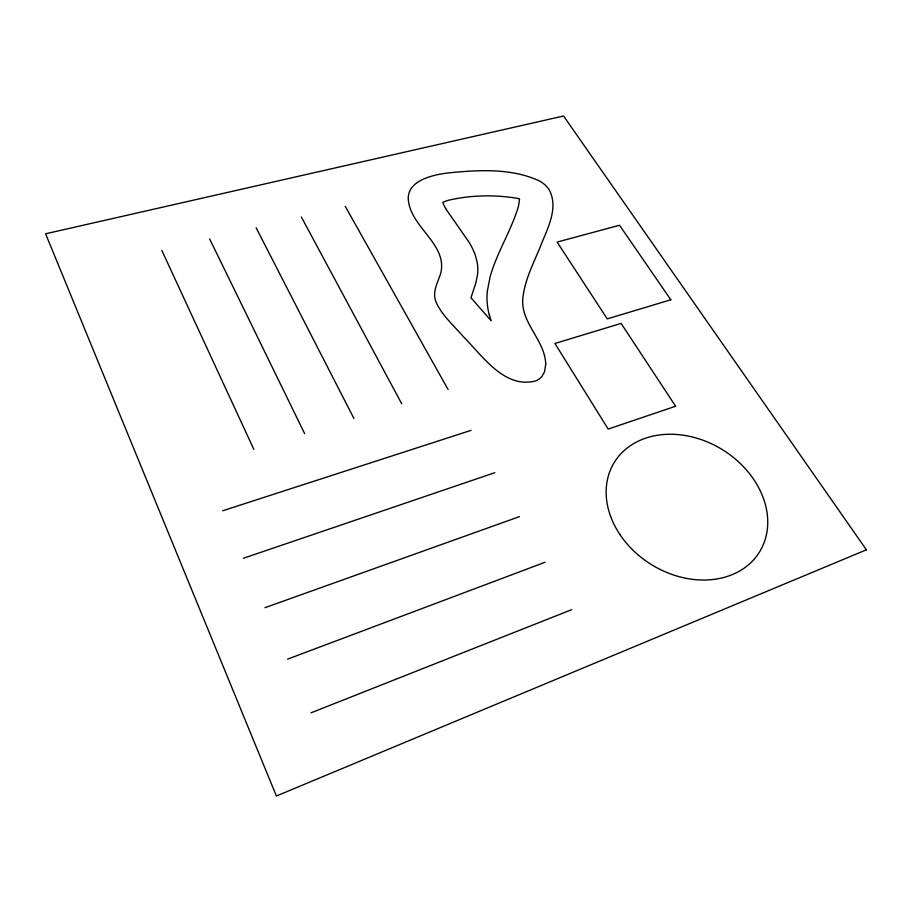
<?xml version="1.0" encoding="UTF-8"?>
<svg xmlns="http://www.w3.org/2000/svg" width="912" height="912" viewBox="0 0 912 912"><rect width="100%" height="100%" fill="white"/><g stroke="black" fill="none" stroke-linecap="round" stroke-linejoin="round"><path stroke-width="1.37" d="M310.992 712.853L571.71 609.661M287.519 659.171L545.091 562.248M265.004 607.677L519.475 516.625M243.39 558.269L494.806 472.69M222.631 510.788L471.037 430.361M445.626 208.609L468.791 241.828A95.908 72.481 12.3 0 1 475.289 255.041L477.101 262.029A67.169 50.525 13.5 0 1 477.66 266.087A72.356 54.435 13.3 0 1 477.478 275.025L475.79 283.153L470.957 297.768L491.158 320.762L489.299 314.777M345.272 206.374L448.111 389.538M301.313 216.931L401.747 403.822M256.135 227.795L353.959 418.54M209.657 238.955L304.688 433.724M161.834 250.447L253.844 449.388M489.231 314.777A103.637 77.554 21.6 0 1 487.316 291.19L490.143 276.689A216.566 159.475 26.1 0 1 491.123 273.372C498.134 250.868 510.857 230.633 517.925 208.164A117.203 83.801 12.8 0 0 518.552 205.793L519.509 199.637A36.947 26.425 15.8 0 0 519.532 198.873A48.895 35.625 17.4 0 0 516.192 198.155C494.053 194.621 471.094 195.111 449.206 200.081A56.476 41.587 16 0 0 446.629 200.822L442.822 202.327A34.109 24.521 15.6 0 0 445.786 208.563M545.718 364.287L544.51 371.891L541.842 376.531A21.877 17.1 20.1 0 1 535.846 380.885C504.336 389.196 482.665 355.862 463.319 336.631C453.891 325.63 442.354 315.837 436.21 302.442C431.821 292.752 437.532 282.788 440.633 273.691C447.872 245.499 413.512 228.935 408.77 203.011C404.039 180.758 432.733 174.728 448.989 172.847C479.222 169.883 512.02 167.945 540.166 181.294A24.977 17.727 17.4 0 1 549.172 189.799C559.113 208.483 546.995 229.22 540.257 246.878C533.497 263.283 525.004 279.482 522.941 297.335C519.817 322.734 545.125 339.709 545.718 364.287M866.4 549.811L276.393 796.005L45.6 233.791L563.536 115.995L866.4 549.811M675.621 406.239L608.179 429.073L554.941 343.482L621.106 323.395L675.621 406.239M670.822 299.774L607.255 318.881L557.107 242.079L619.522 225.253L670.822 299.774M619.761 534.272A85.318 67.545 31.7 0 0 759.4 552.182A85.318 67.545 31.7 0 0 681.652 434.99A85.318 67.545 31.7 0 0 619.761 534.272"/></g></svg>
